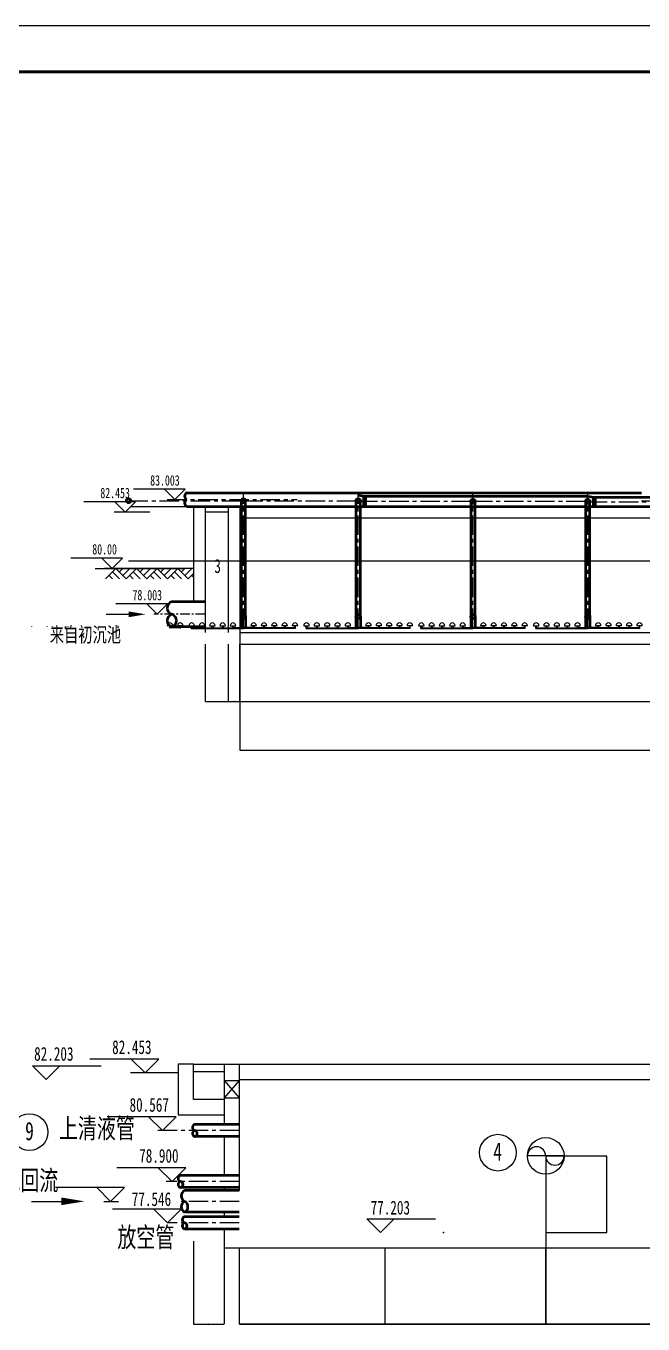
# Model space of a CAD drawing. Header units: millimetres. Extents: x -299291 to 688124, y -407813 to 623474.
# Drawn here: x 269949 to 290102, y -96664 to -54225 of the extents above; entities that cross this region are included whole.
import ezdxf

# ---------------------------------------------------------------- set-up
doc = ezdxf.new("R2010")
doc.units = ezdxf.units.MM
doc.linetypes.add('CENTER', pattern=[50.8, 31.75, -6.35, 6.35, -6.35])
doc.layers.add('空气管', color=2, linetype='Continuous', lineweight=53)
doc.layers.add('边框粗', color=7, linetype='Continuous', lineweight=100)
doc.layers.add('轴线', color=6, linetype='CENTER')
doc.styles.get("Standard").update_dxf_attribs({"font": 'txt', "bigfont": 'gbcbig.shx'})
doc.styles.add('样式 3', font='', dxfattribs={"width": 0.7, "height": 1000})
doc.styles.add('长仿宋体', font='simfang.ttf', dxfattribs={"width": 0.7})
doc.styles.get('样式 3').set_extended_font_data('FangSong_GB2312')
doc.dimstyles.new('ISO-25', dxfattribs={"dimtxt": 2.5, "dimasz": 2.5, "dimexe": 1.25, "dimexo": 0.625, "dimtad": 1, "dimtxsty": 'Standard', "dimcen": 2.5, "dimadec": 0, "dimazin": 0, "dimtfac": 1, "dimtmove": 0, "dimatfit": 3, "dimfxl": 1, "dimarcsym": 0})

# ---------------------------------------------------------------- blocks, each defined once
blk = doc.blocks.new('biao')
for p, q in [((39035, 59304), (42035, 59304)), ((39035, 59304), (39635, 59304)), ((39635, 58704), (39035, 59304)), ((39635, 58704), (40235, 59304))]:
    blk.add_line(p, q)
blk = doc.blocks.new('*D135')
at = {"color": 0, "lineweight": -2, "ltscale": 20, "transparency": 16777216}
for p, q in [((277049, -71711), (277049, -71711)), ((277051, -71712), (280796, -71712)), ((280799, -71711), (280799, -71711))]:
    blk.add_line(p, q, dxfattribs=at)
at = {"color": 0, "ltscale": 20, "transparency": 16777216}
for points in [[(277051, -71712), (277051, -71712), (277049, -71712)], [(280796, -71712), (280796, -71712), (280799, -71712)]]:
    blk.add_solid(points, dxfattribs=at)
at = {"layer": 'Defpoints', "color": 0, "ltscale": 20, "transparency": 16777216}
for p in [(277049, -71712), (280799, -71712), (280799, -71712)]:
    blk.add_point(p, dxfattribs=at)
at = {"color": 0, "ltscale": 20, "transparency": 16777216, "insert": (278924, -71710), "char_height": 2.5, "attachment_point": 5}
blk.add_mtext('3750', dxfattribs=at)
blk = doc.blocks.new('*D136')
at = {"color": 0, "lineweight": -2, "ltscale": 20, "transparency": 16777216}
for p, q in [((280799, -71711), (280799, -71711)), ((280801, -71712), (284546, -71712)), ((284549, -71711), (284549, -71711))]:
    blk.add_line(p, q, dxfattribs=at)
at = {"color": 0, "ltscale": 20, "transparency": 16777216}
for points in [[(280801, -71712), (280801, -71712), (280799, -71712)], [(284546, -71712), (284546, -71712), (284549, -71712)]]:
    blk.add_solid(points, dxfattribs=at)
at = {"layer": 'Defpoints', "color": 0, "ltscale": 20, "transparency": 16777216}
for p in [(280799, -71712), (284549, -71712), (284549, -71712)]:
    blk.add_point(p, dxfattribs=at)
at = {"color": 0, "ltscale": 20, "transparency": 16777216, "insert": (282674, -71710), "char_height": 2.5, "attachment_point": 5}
blk.add_mtext('3750', dxfattribs=at)
blk = doc.blocks.new('*D137')
at = {"color": 0, "lineweight": -2, "ltscale": 20, "transparency": 16777216}
for p, q in [((284549, -71711), (284549, -71711)), ((284551, -71712), (288296, -71712)), ((288299, -71711), (288299, -71711))]:
    blk.add_line(p, q, dxfattribs=at)
at = {"color": 0, "ltscale": 20, "transparency": 16777216}
for points in [[(284551, -71712), (284551, -71712), (284549, -71712)], [(288296, -71712), (288296, -71712), (288299, -71712)]]:
    blk.add_solid(points, dxfattribs=at)
at = {"layer": 'Defpoints', "color": 0, "ltscale": 20, "transparency": 16777216}
for p in [(284549, -71712), (288299, -71712), (288299, -71712)]:
    blk.add_point(p, dxfattribs=at)
at = {"color": 0, "ltscale": 20, "transparency": 16777216, "insert": (286424, -71710), "char_height": 2.5, "attachment_point": 5}
blk.add_mtext('3750', dxfattribs=at)
blk = doc.blocks.new('*D138')
at = {"color": 0, "lineweight": -2, "ltscale": 20, "transparency": 16777216}
for p, q in [((288299, -71711), (288299, -71711)), ((288301, -71712), (292046, -71712)), ((292049, -71713), (292049, -71713))]:
    blk.add_line(p, q, dxfattribs=at)
at = {"color": 0, "ltscale": 20, "transparency": 16777216}
for points in [[(288301, -71712), (288301, -71712), (288299, -71712)], [(292046, -71712), (292046, -71712), (292049, -71712)]]:
    blk.add_solid(points, dxfattribs=at)
at = {"layer": 'Defpoints', "color": 0, "ltscale": 20, "transparency": 16777216}
for p in [(288299, -71712), (292049, -71712), (292049, -71712)]:
    blk.add_point(p, dxfattribs=at)
at = {"color": 0, "ltscale": 20, "transparency": 16777216, "insert": (290174, -71710), "char_height": 2.5, "attachment_point": 5}
blk.add_mtext('3750', dxfattribs=at)
blk = doc.blocks.new('*D124')
at = {"color": 0, "lineweight": -2, "ltscale": 20, "transparency": 16777216}
for p, q in [((275806, -74436), (275806, -76309)), ((276556, -74436), (276556, -76309)), ((275808, -76308), (276553, -76308))]:
    blk.add_line(p, q, dxfattribs=at)
at = {"color": 0, "ltscale": 20, "transparency": 16777216}
for points in [[(275808, -76307), (275808, -76308), (275806, -76308)], [(276553, -76307), (276553, -76308), (276556, -76308)]]:
    blk.add_solid(points, dxfattribs=at)
at = {"layer": 'Defpoints', "color": 0, "ltscale": 20, "transparency": 16777216}
for p in [(275806, -74435), (276556, -74435), (276556, -76308)]:
    blk.add_point(p, dxfattribs=at)
at = {"color": 0, "ltscale": 20, "transparency": 16777216, "insert": (276181, -76306), "char_height": 2.5, "attachment_point": 5}
blk.add_mtext('750', dxfattribs=at)
blk = doc.blocks.new('*D146')
at = {"color": 0, "lineweight": -2, "ltscale": 20, "transparency": 16777216}
for p, q in [((276556, -74436), (276556, -76309)), ((276931, -74436), (276931, -76309)), ((276558, -76308), (276928, -76308))]:
    blk.add_line(p, q, dxfattribs=at)
at = {"color": 0, "ltscale": 20, "transparency": 16777216}
for points in [[(276558, -76307), (276558, -76308), (276556, -76308)], [(276928, -76307), (276928, -76308), (276931, -76308)]]:
    blk.add_solid(points, dxfattribs=at)
at = {"layer": 'Defpoints', "color": 0, "ltscale": 20, "transparency": 16777216}
for p in [(276556, -74435), (276931, -74435), (276931, -76308)]:
    blk.add_point(p, dxfattribs=at)
at = {"color": 0, "ltscale": 20, "transparency": 16777216, "insert": (276743, -76306), "char_height": 2.5, "attachment_point": 5}
blk.add_mtext('375', dxfattribs=at)
blk = doc.blocks.new('*D148')
at = {"color": 0, "lineweight": -2, "ltscale": 20, "transparency": 16777216}
for p, q in [((276417, -94170), (276417, -96664)), ((276417, -94170), (276417, -96664)), ((276414, -96663), (276412, -96663)), ((276419, -96663), (276424, -96663))]:
    blk.add_line(p, q, dxfattribs=at)
at = {"color": 0, "ltscale": 20, "transparency": 16777216}
for points in [[(276414, -96662), (276414, -96663), (276417, -96663)], [(276419, -96662), (276419, -96663), (276417, -96663)]]:
    blk.add_solid(points, dxfattribs=at)
at = {"layer": 'Defpoints', "color": 0, "ltscale": 20, "transparency": 16777216}
for p in [(276417, -94169), (276417, -94169), (276417, -96663)]:
    blk.add_point(p, dxfattribs=at)
at = {"color": 0, "ltscale": 20, "transparency": 16777216, "insert": (276423, -96661), "char_height": 2.5, "attachment_point": 5}
blk.add_mtext('0', dxfattribs=at)
blk = doc.blocks.new('*D126')
at = {"color": 0, "lineweight": -2, "ltscale": 20, "transparency": 16777216}
for p, q in [((276917, -94170), (276917, -96664)), ((286917, -94170), (286917, -96664)), ((276919, -96663), (286914, -96663))]:
    blk.add_line(p, q, dxfattribs=at)
at = {"color": 0, "ltscale": 20, "transparency": 16777216}
for points in [[(276919, -96662), (276919, -96663), (276917, -96663)], [(286914, -96662), (286914, -96663), (286917, -96663)]]:
    blk.add_solid(points, dxfattribs=at)
at = {"layer": 'Defpoints', "color": 0, "ltscale": 20, "transparency": 16777216}
for p in [(276917, -94169), (286917, -94169), (286917, -96663)]:
    blk.add_point(p, dxfattribs=at)
at = {"color": 0, "ltscale": 20, "transparency": 16777216, "insert": (281917, -96661), "char_height": 2.5, "attachment_point": 5}
blk.add_mtext('10000', dxfattribs=at)
blk = doc.blocks.new('*D150')
at = {"color": 0, "lineweight": -2, "ltscale": 20, "transparency": 16777216}
for p, q in [((275417, -93950), (275417, -96664)), ((276417, -94170), (276417, -96664)), ((275419, -96663), (276414, -96663))]:
    blk.add_line(p, q, dxfattribs=at)
at = {"color": 0, "ltscale": 20, "transparency": 16777216}
for points in [[(275419, -96662), (275419, -96663), (275417, -96663)], [(276414, -96662), (276414, -96663), (276417, -96663)]]:
    blk.add_solid(points, dxfattribs=at)
at = {"layer": 'Defpoints', "color": 0, "ltscale": 20, "transparency": 16777216}
for p in [(275417, -93950), (276417, -94169), (276417, -96663)]:
    blk.add_point(p, dxfattribs=at)
at = {"color": 0, "ltscale": 20, "transparency": 16777216, "insert": (275917, -96661), "char_height": 2.5, "attachment_point": 5}
blk.add_mtext('1000', dxfattribs=at)
blk = doc.blocks.new('*D133')
at = {"color": 0, "lineweight": -2, "ltscale": 20, "transparency": 16777216}
for p, q in [((276924, -74436), (276924, -76309)), ((308306, -74436), (308306, -76309)), ((276926, -76308), (308304, -76308))]:
    blk.add_line(p, q, dxfattribs=at)
at = {"color": 0, "ltscale": 20, "transparency": 16777216}
for points in [[(276926, -76307), (276926, -76308), (276924, -76308)], [(308304, -76307), (308304, -76308), (308306, -76308)]]:
    blk.add_solid(points, dxfattribs=at)
at = {"layer": 'Defpoints', "color": 0, "ltscale": 20, "transparency": 16777216}
for p in [(276924, -74435), (308306, -74435), (308306, -76308)]:
    blk.add_point(p, dxfattribs=at)
at = {"color": 0, "ltscale": 20, "transparency": 16777216, "insert": (292615, -76306), "char_height": 2.5, "attachment_point": 5}
blk.add_mtext('31382,46', dxfattribs=at)
blk = doc.blocks.new('*D163')
at = {"color": 0, "lineweight": -2, "ltscale": 20, "transparency": 16777216}
for p, q in [((273299, -71711), (273299, -71711)), ((273301, -71712), (277046, -71712)), ((277049, -71711), (277049, -71711))]:
    blk.add_line(p, q, dxfattribs=at)
at = {"color": 0, "ltscale": 20, "transparency": 16777216}
for points in [[(273301, -71712), (273301, -71712), (273299, -71712)], [(277046, -71712), (277046, -71712), (277049, -71712)]]:
    blk.add_solid(points, dxfattribs=at)
at = {"layer": 'Defpoints', "color": 0, "ltscale": 20, "transparency": 16777216}
for p in [(273299, -71712), (277049, -71712), (277049, -71712)]:
    blk.add_point(p, dxfattribs=at)
at = {"color": 0, "ltscale": 20, "transparency": 16777216, "insert": (275174, -71710), "char_height": 2.5, "attachment_point": 5}
blk.add_mtext('3750', dxfattribs=at)
blk = doc.blocks.new('*D167')
at = {"color": 0, "lineweight": -2, "ltscale": 20, "transparency": 16777216}
for p, q in [((286914, -91169), (288925, -91169)), ((288924, -93667), (288924, -91172)), ((286924, -93669), (288925, -93669))]:
    blk.add_line(p, q, dxfattribs=at)
at = {"color": 0, "ltscale": 20, "transparency": 16777216}
for points in [[(288923, -91172), (288924, -91172), (288924, -91169)], [(288923, -93667), (288924, -93667), (288924, -93669)]]:
    blk.add_solid(points, dxfattribs=at)
at = {"layer": 'Defpoints', "color": 0, "ltscale": 20, "transparency": 16777216}
for p in [(286914, -91169), (288924, -91169), (286924, -93669)]:
    blk.add_point(p, dxfattribs=at)
at = {"color": 0, "ltscale": 20, "transparency": 16777216, "insert": (288922, -92419), "char_height": 2.5, "attachment_point": 5, "rotation": 90}
blk.add_mtext('2500', dxfattribs=at)
blk = doc.blocks.new('*D169')
at = {"color": 0, "lineweight": -2, "ltscale": 20, "transparency": 16777216}
for p, q in [((281668, -94170), (281668, -96664)), ((286924, -94170), (286924, -96664)), ((281670, -96663), (286921, -96663))]:
    blk.add_line(p, q, dxfattribs=at)
at = {"color": 0, "ltscale": 20, "transparency": 16777216}
for points in [[(281670, -96662), (281670, -96663), (281668, -96663)], [(286921, -96662), (286921, -96663), (286924, -96663)]]:
    blk.add_solid(points, dxfattribs=at)
at = {"layer": 'Defpoints', "color": 0, "ltscale": 20, "transparency": 16777216}
for p in [(281668, -94169), (286924, -94169), (286924, -96663)]:
    blk.add_point(p, dxfattribs=at)
at = {"color": 0, "ltscale": 20, "transparency": 16777216, "insert": (284296, -96661), "char_height": 2.5, "attachment_point": 5}
blk.add_mtext('5255,83', dxfattribs=at)
blk = doc.blocks.new('*D170')
at = {"color": 0, "lineweight": -2, "ltscale": 20, "transparency": 16777216}
for p, q in [((286924, -94170), (286924, -96664)), ((306924, -94170), (306924, -96664)), ((286926, -96663), (306921, -96663))]:
    blk.add_line(p, q, dxfattribs=at)
at = {"color": 0, "ltscale": 20, "transparency": 16777216}
for points in [[(286926, -96662), (286926, -96663), (286924, -96663)], [(306921, -96662), (306921, -96663), (306924, -96663)]]:
    blk.add_solid(points, dxfattribs=at)
at = {"layer": 'Defpoints', "color": 0, "ltscale": 20, "transparency": 16777216}
for p in [(286924, -94169), (306924, -94169), (306924, -96663)]:
    blk.add_point(p, dxfattribs=at)
at = {"color": 0, "ltscale": 20, "transparency": 16777216, "insert": (296924, -96661), "char_height": 2.5, "attachment_point": 5}
blk.add_mtext('20000', dxfattribs=at)
blk = doc.blocks.new('*D173')
at = {"color": 0, "lineweight": -2, "ltscale": 20, "transparency": 16777216}
for p, q in [((276931, -74061), (276931, -77902)), ((316950, -74061), (316950, -77902)), ((276933, -77901), (316947, -77901))]:
    blk.add_line(p, q, dxfattribs=at)
at = {"color": 0, "ltscale": 20, "transparency": 16777216}
for points in [[(276933, -77901), (276933, -77901), (276931, -77901)], [(316947, -77901), (316947, -77901), (316950, -77901)]]:
    blk.add_solid(points, dxfattribs=at)
at = {"layer": 'Defpoints', "color": 0, "ltscale": 20, "transparency": 16777216}
for p in [(276931, -74060), (316950, -74060), (316950, -77901)]:
    blk.add_point(p, dxfattribs=at)
at = {"color": 0, "ltscale": 20, "transparency": 16777216, "insert": (296940, -77899), "char_height": 2.5, "attachment_point": 5}
blk.add_mtext('40019,16', dxfattribs=at)

msp = doc.modelspace()

# ---------------------------------------------------------------- linework, layer by layer
for p, q in [((367847.577, -54224.819), (241697.577, -54224.819)), ((272211.279, -71962.57), (275128.733, -71962.57)), ((275430.698, -71962.57), (272513.243, -71962.57)), ((272886.279, -71962.57), (272548.779, -72300.07)), ((272773.537, -72075.312), (272998.295, -72300.07)), ((272886.279, -71962.57), (273223.779, -72300.07)), ((273111.279, -71962.57), (272998.431, -72075.418)), ((273336.279, -71962.57), (273110.931, -72187.918)), ((273561.279, -71962.57), (273223.779, -72300.07)), ((273448.537, -72075.312), (273673.295, -72300.07)), ((273561.279, -71962.57), (273898.779, -72300.07)), ((273786.279, -71962.57), (273673.431, -72075.418)), ((274011.279, -71962.57), (273785.931, -72187.918)), ((274236.279, -71962.57), (273898.779, -72300.07)), ((274123.537, -72075.312), (274348.295, -72300.07)), ((274236.279, -71962.57), (274573.779, -72300.07)), ((274461.279, -71962.57), (274348.431, -72075.418)), ((274686.279, -71962.57), (274460.931, -72187.918)), ((274911.279, -71962.57), (274573.779, -72300.07)), ((274798.537, -72075.312), (275023.295, -72300.07)), ((274911.279, -71962.57), (275248.779, -72300.07)), ((275136.279, -71962.57), (275023.431, -72075.418)), ((275361.279, -71962.57), (275135.931, -72187.918)), ((275430.698, -72118.151), (275248.779, -72300.07)), ((272661.037, -72187.812), (272773.295, -72300.07)), ((273336.037, -72187.812), (273448.295, -72300.07)), ((274011.037, -72187.812), (274123.295, -72300.07)), ((274686.037, -72187.812), (274798.295, -72300.07)), ((275361.037, -72187.812), (275430.698, -72257.473)), ((287523.648, -91169.393), (286323.648, -91169.393))]:
    msp.add_line(p, q)
at = {"color": 0, "ltscale": 20}
for p, q in [((273369.898, -69935.32), (276977.398, -69935.32)), ((275805.698, -69935.32), (278734.448, -69935.32)), ((277119.898, -69935.32), (280727.398, -69935.32)), ((280869.898, -69935.32), (284477.398, -69935.32)), ((284619.898, -69935.32), (288227.398, -69935.32)), ((288369.898, -69935.32), (295727.398, -69935.32)), ((275416.954, -88169.393), (316923.648, -88169.393))]:
    msp.add_line(p, q, dxfattribs=at)
at = {"ltscale": 10}
for p, q in [((275430.698, -73047.82), (275430.698, -69935.32)), ((275805.698, -69935.32), (275805.698, -74060.32)), ((276555.698, -69935.32), (276555.698, -74060.32)), ((276930.698, -69935.32), (276930.698, -74060.32)), ((276923.648, -74060.32), (316423.648, -74060.32)), ((276923.648, -74435.32), (297037.358, -74435.32))]:
    msp.add_line(p, q, dxfattribs=at)
at = {"ltscale": 20}
for p, q in [((273992.597, -70122.82), (272825.176, -70122.82)), ((275416.954, -88169.393), (274916.954, -88169.393)), ((274916.954, -88169.393), (274916.954, -89819.393)), ((275416.954, -89319.393), (275416.954, -88169.393)), ((276416.954, -88169.393), (276916.954, -88169.393)), ((276416.954, -88169.393), (276416.954, -90136.06)), ((276916.954, -88169.393), (276916.954, -92302.631)), ((274916.954, -88450.042), (273360.393, -88450.042)), ((276416.954, -88705.497), (276916.954, -88705.497)), ((276416.954, -88705.497), (276916.954, -89265.497)), ((276916.954, -88705.497), (276416.954, -89265.497)), ((276416.954, -89319.393), (275416.954, -89319.393)), ((276416.954, -89265.497), (276916.954, -89265.497)), ((274916.954, -89819.393), (276416.954, -89819.393)), ((276416.954, -90536.06), (276416.954, -91802.727)), ((286923.648, -91169.393), (286923.648, -94287.209)), ((276416.954, -92202.727), (276416.954, -92302.631)), ((272496.691, -92652.631), (272975.993, -92652.631)), ((276416.954, -93002.631), (276416.954, -93157.062)), ((276416.954, -93557.062), (276416.954, -94169.393)), ((276416.954, -94169.393), (316923.648, -94169.393))]:
    msp.add_line(p, q, dxfattribs=at)
at = {"color": 4, "ltscale": 20}
for p, q in [((276555.698, -70122.82), (275805.698, -70122.82)), ((276416.954, -88419.393), (275416.954, -88419.393)), ((276923.648, -88669.393), (316923.648, -88669.393))]:
    msp.add_line(p, q, dxfattribs=at)
at = {"color": 4, "ltscale": 10}
msp.add_line((276923.648, -70310.32), (316423.648, -70310.32), dxfattribs=at)
at = {"lineweight": 25, "ltscale": 100}
for p, q in [((272565.043, -73460.32), (273300.043, -73460.32)), ((270128.618, -92652.631), (271108.618, -92652.631))]:
    msp.add_line(p, q, dxfattribs=at)
at = {"color": 2, "ltscale": 10}
for q in [(276923.648, -96662.789), (280123.648, -96662.789)]:
    msp.add_line((296923.648, -96662.789), q, dxfattribs=at)
at = {"lineweight": 25, "ltscale": 100}
for points in [[(273300.043, -73460.32, 187.5, 0, 0), (273862.543, -73460.32, 0, 0, 0)], [(271108.618, -92652.631, 250, 0, 0), (271858.618, -92652.631, 0, 0, 0)]]:
    msp.add_lwpolyline(points, format="xyseb", dxfattribs=at)
at = {"ltscale": 20}
for centre in [(270063.008, -90388.692), (285362.305, -91060.792)]:
    msp.add_circle(centre, 600, dxfattribs=at)
for radius in [600, 10]:
    msp.add_circle((286923.648, -91169.393), radius)
for centre, start, end in [((286623.648, -91169.393), 0, 180), ((287223.648, -91169.393), 180, 0)]:
    msp.add_arc(centre, 300, start, end)
msp.add_point((283590.315, -93669.393))
at = {"layer": '空气管', "ltscale": 20}
for p, q in [((275203.674, -69485.32), (290055.698, -69485.32)), ((280798.648, -69560.32), (280986.148, -69597.82)), ((280986.148, -69597.82), (288298.648, -69597.82)), ((280986.148, -69933.24), (280986.148, -69597.82)), ((281053.648, -69933.24), (281053.648, -69597.82)), ((288298.648, -69597.82), (288486.148, -69635.32)), ((275203.674, -69933.24), (290055.698, -69933.24)), ((276977.398, -69747.82), (276977.398, -73535.32)), ((277119.898, -73535.32), (277119.898, -69747.82)), ((280727.398, -69747.82), (280727.398, -73535.32)), ((280798.648, -69933.24), (288298.648, -69933.24)), ((280869.898, -73535.32), (280869.898, -69747.82)), ((284477.398, -69766.57), (284477.398, -73535.32)), ((284619.898, -73535.32), (284619.898, -69766.57)), ((288227.398, -69766.57), (288227.398, -73535.32)), ((288298.648, -69933.24), (295798.648, -69933.24)), ((288369.898, -73535.32), (288369.898, -69766.57)), ((288486.148, -69635.32), (295798.648, -69635.32)), ((288486.148, -69933.24), (288486.148, -69635.32)), ((288553.648, -69933.24), (288553.648, -69635.32)), ((276977.398, -73535.32), (276977.398, -73891.57)), ((277119.898, -73535.32), (277119.898, -73891.57)), ((280727.398, -73535.32), (280727.398, -73891.57)), ((280869.898, -73535.32), (280869.898, -73891.57)), ((284477.398, -73535.32), (284477.398, -73891.57)), ((284619.898, -73535.32), (284619.898, -73891.57)), ((288227.398, -73535.32), (288227.398, -73891.57)), ((288369.898, -73535.32), (288369.898, -73891.57))]:
    msp.add_line(p, q, dxfattribs=at)
at = {"layer": '空气管', "color": 1, "ltscale": 10}
for p, q in [((275805.698, -73047.82), (274711.927, -73047.82)), ((275805.698, -73872.82), (274711.927, -73872.82))]:
    msp.add_line(p, q, dxfattribs=at)
at = {"layer": '空气管', "lineweight": -2, "ltscale": 20}
for p, q in [((271521.148, -73835.32), (271521.148, -73831.57)), ((271701.148, -73831.57), (271701.148, -73835.32)), ((272713.648, -73831.57), (272713.648, -73835.32)), ((272871.148, -73835.32), (272871.148, -73831.57)), ((274738.648, -73831.57), (274558.648, -73831.57)), ((274558.648, -73831.57), (274558.648, -73835.32)), ((274738.648, -73835.32), (274558.648, -73835.32)), ((274636.648, -73835.32), (274636.648, -73898.32)), ((274660.648, -73835.32), (274660.648, -73898.32)), ((274738.648, -73835.32), (274738.648, -73831.57)), ((275076.148, -73831.57), (274896.148, -73831.57)), ((274896.148, -73831.57), (274896.148, -73835.32)), ((275076.148, -73835.32), (274896.148, -73835.32)), ((274974.148, -73835.32), (274974.148, -73898.32)), ((274998.148, -73922.32), (274998.148, -73835.32)), ((275076.148, -73835.32), (275076.148, -73831.57)), ((275271.148, -73835.32), (275271.148, -73831.57)), ((275271.148, -73831.57), (275451.148, -73831.57)), ((275271.148, -73835.32), (275451.148, -73835.32)), ((275349.148, -73922.32), (275349.148, -73835.32)), ((275373.148, -73835.32), (275373.148, -73898.32)), ((275451.148, -73831.57), (275451.148, -73835.32)), ((275608.648, -73835.32), (275608.648, -73831.57)), ((275608.648, -73831.57), (275788.648, -73831.57)), ((275608.648, -73835.32), (275788.648, -73835.32)), ((275686.648, -73835.32), (275686.648, -73898.32)), ((275710.648, -73835.32), (275710.648, -73898.32)), ((275788.648, -73831.57), (275788.648, -73835.32)), ((275946.148, -73835.32), (275946.148, -73831.57)), ((275946.148, -73831.57), (276126.148, -73831.57)), ((275946.148, -73835.32), (276126.148, -73835.32)), ((276024.148, -73835.32), (276024.148, -73898.32)), ((276048.148, -73835.32), (276048.148, -73898.32)), ((276126.148, -73831.57), (276126.148, -73835.32)), ((276283.648, -73835.32), (276283.648, -73831.57)), ((276283.648, -73831.57), (276463.648, -73831.57)), ((276283.648, -73835.32), (276463.648, -73835.32)), ((276361.648, -73835.32), (276361.648, -73898.32)), ((276385.648, -73835.32), (276385.648, -73898.32)), ((276463.648, -73831.57), (276463.648, -73835.32)), ((276621.148, -73835.32), (276621.148, -73831.57)), ((276621.148, -73831.57), (276801.148, -73831.57)), ((276621.148, -73835.32), (276801.148, -73835.32)), ((276699.148, -73835.32), (276699.148, -73891.57)), ((276723.148, -73835.32), (276723.148, -73891.57)), ((276801.148, -73831.57), (276801.148, -73835.32)), ((277476.148, -73831.57), (277296.148, -73831.57)), ((277296.148, -73831.57), (277296.148, -73835.32)), ((277476.148, -73835.32), (277296.148, -73835.32)), ((277374.148, -73835.32), (277374.148, -73891.57)), ((277398.148, -73835.32), (277398.148, -73891.57)), ((277476.148, -73835.32), (277476.148, -73831.57)), ((277813.648, -73831.57), (277633.648, -73831.57)), ((277633.648, -73831.57), (277633.648, -73835.32)), ((277813.648, -73835.32), (277633.648, -73835.32)), ((277711.648, -73835.32), (277711.648, -73898.32)), ((277735.648, -73835.32), (277735.648, -73898.32)), ((277813.648, -73835.32), (277813.648, -73831.57)), ((278151.148, -73831.57), (277971.148, -73831.57)), ((277971.148, -73831.57), (277971.148, -73835.32)), ((278151.148, -73835.32), (277971.148, -73835.32)), ((278049.148, -73835.32), (278049.148, -73898.32)), ((278073.148, -73835.32), (278073.148, -73898.32)), ((278151.148, -73835.32), (278151.148, -73831.57)), ((278488.648, -73831.57), (278308.648, -73831.57)), ((278308.648, -73831.57), (278308.648, -73835.32)), ((278488.648, -73835.32), (278308.648, -73835.32)), ((278386.648, -73835.32), (278386.648, -73898.32)), ((278410.648, -73835.32), (278410.648, -73898.32)), ((278488.648, -73835.32), (278488.648, -73831.57)), ((278826.148, -73831.57), (278646.148, -73831.57)), ((278646.148, -73831.57), (278646.148, -73835.32)), ((278826.148, -73835.32), (278646.148, -73835.32)), ((278724.148, -73835.32), (278724.148, -73898.32)), ((278748.148, -73922.32), (278748.148, -73835.32)), ((278826.148, -73835.32), (278826.148, -73831.57)), ((279021.148, -73835.32), (279021.148, -73831.57)), ((279021.148, -73831.57), (279201.148, -73831.57)), ((279021.148, -73835.32), (279201.148, -73835.32)), ((279099.148, -73922.32), (279099.148, -73835.32)), ((279123.148, -73835.32), (279123.148, -73898.32)), ((279201.148, -73831.57), (279201.148, -73835.32)), ((279358.648, -73835.32), (279358.648, -73831.57)), ((279358.648, -73831.57), (279538.648, -73831.57)), ((279358.648, -73835.32), (279538.648, -73835.32)), ((279436.648, -73835.32), (279436.648, -73898.32)), ((279460.648, -73835.32), (279460.648, -73898.32)), ((279538.648, -73831.57), (279538.648, -73835.32)), ((279696.148, -73835.32), (279696.148, -73831.57)), ((279696.148, -73831.57), (279876.148, -73831.57)), ((279696.148, -73835.32), (279876.148, -73835.32)), ((279774.148, -73835.32), (279774.148, -73898.32)), ((279798.148, -73835.32), (279798.148, -73898.32)), ((279876.148, -73831.57), (279876.148, -73835.32)), ((280033.648, -73835.32), (280033.648, -73831.57)), ((280033.648, -73831.57), (280213.648, -73831.57)), ((280033.648, -73835.32), (280213.648, -73835.32)), ((280111.648, -73835.32), (280111.648, -73898.32)), ((280135.648, -73835.32), (280135.648, -73898.32)), ((280213.648, -73831.57), (280213.648, -73835.32)), ((280371.148, -73835.32), (280371.148, -73831.57)), ((280371.148, -73831.57), (280551.148, -73831.57)), ((280371.148, -73835.32), (280551.148, -73835.32)), ((280449.148, -73835.32), (280449.148, -73891.57)), ((280473.148, -73835.32), (280473.148, -73891.57)), ((280551.148, -73831.57), (280551.148, -73835.32)), ((281226.148, -73831.57), (281046.148, -73831.57)), ((281046.148, -73831.57), (281046.148, -73835.32)), ((281226.148, -73835.32), (281046.148, -73835.32)), ((281124.148, -73835.32), (281124.148, -73891.57)), ((281148.148, -73835.32), (281148.148, -73891.57)), ((281226.148, -73835.32), (281226.148, -73831.57)), ((281563.648, -73831.57), (281383.648, -73831.57)), ((281383.648, -73831.57), (281383.648, -73835.32)), ((281563.648, -73835.32), (281383.648, -73835.32)), ((281461.648, -73835.32), (281461.648, -73898.32)), ((281485.648, -73835.32), (281485.648, -73898.32)), ((281563.648, -73835.32), (281563.648, -73831.57)), ((281901.148, -73831.57), (281721.148, -73831.57)), ((281721.148, -73831.57), (281721.148, -73835.32)), ((281901.148, -73835.32), (281721.148, -73835.32)), ((281799.148, -73835.32), (281799.148, -73898.32)), ((281823.148, -73835.32), (281823.148, -73898.32)), ((281901.148, -73835.32), (281901.148, -73831.57)), ((282238.648, -73831.57), (282058.648, -73831.57)), ((282058.648, -73831.57), (282058.648, -73835.32)), ((282238.648, -73835.32), (282058.648, -73835.32)), ((282136.648, -73835.32), (282136.648, -73898.32)), ((282160.648, -73835.32), (282160.648, -73898.32)), ((282238.648, -73835.32), (282238.648, -73831.57)), ((282576.148, -73831.57), (282396.148, -73831.57)), ((282396.148, -73831.57), (282396.148, -73835.32)), ((282576.148, -73835.32), (282396.148, -73835.32)), ((282474.148, -73835.32), (282474.148, -73898.32)), ((282498.148, -73922.32), (282498.148, -73835.32)), ((282576.148, -73835.32), (282576.148, -73831.57)), ((282771.148, -73835.32), (282771.148, -73831.57)), ((282771.148, -73831.57), (282951.148, -73831.57)), ((282771.148, -73835.32), (282951.148, -73835.32)), ((282849.148, -73922.32), (282849.148, -73835.32)), ((282873.148, -73835.32), (282873.148, -73898.32)), ((282951.148, -73831.57), (282951.148, -73835.32)), ((283108.648, -73835.32), (283108.648, -73831.57)), ((283108.648, -73831.57), (283288.648, -73831.57)), ((283108.648, -73835.32), (283288.648, -73835.32)), ((283186.648, -73835.32), (283186.648, -73898.32)), ((283210.648, -73835.32), (283210.648, -73898.32)), ((283288.648, -73831.57), (283288.648, -73835.32)), ((283446.148, -73835.32), (283446.148, -73831.57)), ((283446.148, -73831.57), (283626.148, -73831.57)), ((283446.148, -73835.32), (283626.148, -73835.32)), ((283524.148, -73835.32), (283524.148, -73898.32)), ((283548.148, -73835.32), (283548.148, -73898.32)), ((283626.148, -73831.57), (283626.148, -73835.32)), ((283783.648, -73835.32), (283783.648, -73831.57)), ((283783.648, -73831.57), (283963.648, -73831.57)), ((283783.648, -73835.32), (283963.648, -73835.32)), ((283861.648, -73835.32), (283861.648, -73898.32)), ((283885.648, -73835.32), (283885.648, -73898.32)), ((283963.648, -73831.57), (283963.648, -73835.32)), ((284121.148, -73835.32), (284121.148, -73831.57)), ((284121.148, -73831.57), (284301.148, -73831.57)), ((284121.148, -73835.32), (284301.148, -73835.32)), ((284199.148, -73835.32), (284199.148, -73891.57)), ((284223.148, -73835.32), (284223.148, -73891.57)), ((284301.148, -73831.57), (284301.148, -73835.32)), ((284976.148, -73831.57), (284796.148, -73831.57)), ((284796.148, -73831.57), (284796.148, -73835.32)), ((284976.148, -73835.32), (284796.148, -73835.32)), ((284874.148, -73835.32), (284874.148, -73891.57)), ((284898.148, -73835.32), (284898.148, -73891.57)), ((284976.148, -73835.32), (284976.148, -73831.57)), ((285313.648, -73831.57), (285133.648, -73831.57)), ((285133.648, -73831.57), (285133.648, -73835.32)), ((285313.648, -73835.32), (285133.648, -73835.32)), ((285211.648, -73835.32), (285211.648, -73898.32)), ((285235.648, -73835.32), (285235.648, -73898.32)), ((285313.648, -73835.32), (285313.648, -73831.57)), ((285651.148, -73831.57), (285471.148, -73831.57)), ((285471.148, -73831.57), (285471.148, -73835.32)), ((285651.148, -73835.32), (285471.148, -73835.32)), ((285549.148, -73835.32), (285549.148, -73898.32)), ((285573.148, -73835.32), (285573.148, -73898.32)), ((285651.148, -73835.32), (285651.148, -73831.57)), ((285988.648, -73831.57), (285808.648, -73831.57)), ((285808.648, -73831.57), (285808.648, -73835.32)), ((285988.648, -73835.32), (285808.648, -73835.32)), ((285886.648, -73835.32), (285886.648, -73898.32)), ((285910.648, -73835.32), (285910.648, -73898.32)), ((285988.648, -73835.32), (285988.648, -73831.57)), ((286326.148, -73831.57), (286146.148, -73831.57)), ((286146.148, -73831.57), (286146.148, -73835.32)), ((286326.148, -73835.32), (286146.148, -73835.32)), ((286224.148, -73835.32), (286224.148, -73898.32)), ((286248.148, -73922.32), (286248.148, -73835.32)), ((286326.148, -73835.32), (286326.148, -73831.57)), ((286521.148, -73835.32), (286521.148, -73831.57)), ((286521.148, -73831.57), (286701.148, -73831.57)), ((286521.148, -73835.32), (286701.148, -73835.32)), ((286599.148, -73922.32), (286599.148, -73835.32)), ((286623.148, -73835.32), (286623.148, -73898.32)), ((286701.148, -73831.57), (286701.148, -73835.32)), ((286858.648, -73835.32), (286858.648, -73831.57)), ((286858.648, -73831.57), (287038.648, -73831.57)), ((286858.648, -73835.32), (287038.648, -73835.32)), ((286936.648, -73835.32), (286936.648, -73898.32)), ((286960.648, -73835.32), (286960.648, -73898.32)), ((287038.648, -73831.57), (287038.648, -73835.32)), ((287196.148, -73835.32), (287196.148, -73831.57)), ((287196.148, -73831.57), (287376.148, -73831.57)), ((287196.148, -73835.32), (287376.148, -73835.32)), ((287274.148, -73835.32), (287274.148, -73898.32)), ((287298.148, -73835.32), (287298.148, -73898.32)), ((287376.148, -73831.57), (287376.148, -73835.32)), ((287533.648, -73835.32), (287533.648, -73831.57)), ((287533.648, -73831.57), (287713.648, -73831.57)), ((287533.648, -73835.32), (287713.648, -73835.32)), ((287611.648, -73835.32), (287611.648, -73898.32)), ((287635.648, -73835.32), (287635.648, -73898.32)), ((287713.648, -73831.57), (287713.648, -73835.32)), ((287871.148, -73835.32), (287871.148, -73831.57)), ((287871.148, -73831.57), (288051.148, -73831.57)), ((287871.148, -73835.32), (288051.148, -73835.32)), ((287949.148, -73835.32), (287949.148, -73891.57)), ((287973.148, -73835.32), (287973.148, -73891.57)), ((288051.148, -73831.57), (288051.148, -73835.32)), ((288726.148, -73831.57), (288546.148, -73831.57)), ((288546.148, -73831.57), (288546.148, -73835.32)), ((288726.148, -73835.32), (288546.148, -73835.32)), ((288624.148, -73835.32), (288624.148, -73891.57)), ((288648.148, -73835.32), (288648.148, -73891.57)), ((288726.148, -73835.32), (288726.148, -73831.57)), ((289063.648, -73831.57), (288883.648, -73831.57)), ((288883.648, -73831.57), (288883.648, -73835.32)), ((289063.648, -73835.32), (288883.648, -73835.32)), ((288961.648, -73835.32), (288961.648, -73898.32)), ((288985.648, -73835.32), (288985.648, -73898.32)), ((289063.648, -73835.32), (289063.648, -73831.57)), ((289401.148, -73831.57), (289221.148, -73831.57)), ((289221.148, -73831.57), (289221.148, -73835.32)), ((289401.148, -73835.32), (289221.148, -73835.32)), ((289299.148, -73835.32), (289299.148, -73898.32)), ((289323.148, -73835.32), (289323.148, -73898.32)), ((289401.148, -73835.32), (289401.148, -73831.57)), ((289738.648, -73831.57), (289558.648, -73831.57)), ((289558.648, -73831.57), (289558.648, -73835.32)), ((289738.648, -73835.32), (289558.648, -73835.32)), ((289636.648, -73835.32), (289636.648, -73898.32)), ((289660.648, -73835.32), (289660.648, -73898.32)), ((289738.648, -73835.32), (289738.648, -73831.57)), ((290076.148, -73831.57), (289896.148, -73831.57)), ((289896.148, -73831.57), (289896.148, -73835.32)), ((290076.148, -73835.32), (289896.148, -73835.32)), ((289974.148, -73835.32), (289974.148, -73898.32)), ((289998.148, -73922.32), (289998.148, -73835.32)), ((290076.148, -73835.32), (290076.148, -73831.57)), ((270133.648, -73850.32), (270133.648, -73854.07)), ((270651.148, -73854.07), (270651.148, -73850.32)), ((270808.648, -73850.32), (270808.648, -73854.07)), ((271224.148, -73854.07), (271224.148, -73917.07)), ((271248.148, -73941.07), (271248.148, -73854.07)), ((271326.148, -73854.07), (271326.148, -73850.32)), ((274974.148, -73898.32), (274660.648, -73898.32)), ((275349.148, -73922.32), (276669.148, -73922.32)), ((275373.148, -73898.32), (275686.648, -73898.32)), ((275710.648, -73898.32), (276024.148, -73898.32)), ((276048.148, -73898.32), (276361.648, -73898.32)), ((276385.648, -73898.32), (276669.148, -73898.32)), ((276657.898, -73898.32), (276657.898, -73922.32)), ((276669.148, -73898.32), (276699.148, -73891.57)), ((276669.148, -73898.32), (276669.148, -73922.32)), ((276669.148, -73922.32), (276699.148, -73929.07)), ((276699.148, -73929.07), (277048.648, -73929.07)), ((276723.148, -73891.57), (277048.648, -73891.57)), ((277374.148, -73891.57), (277048.648, -73891.57)), ((277398.148, -73929.07), (277048.648, -73929.07)), ((277428.148, -73898.32), (277398.148, -73891.57)), ((277428.148, -73922.32), (277398.148, -73929.07)), ((277711.648, -73898.32), (277428.148, -73898.32)), ((277428.148, -73898.32), (277428.148, -73922.32)), ((278748.148, -73922.32), (277428.148, -73922.32)), ((277439.398, -73898.32), (277439.398, -73922.32)), ((278049.148, -73898.32), (277735.648, -73898.32)), ((278386.648, -73898.32), (278073.148, -73898.32)), ((278724.148, -73898.32), (278410.648, -73898.32)), ((279099.148, -73922.32), (280419.148, -73922.32)), ((279123.148, -73898.32), (279436.648, -73898.32)), ((279460.648, -73898.32), (279774.148, -73898.32)), ((279798.148, -73898.32), (280111.648, -73898.32)), ((280135.648, -73898.32), (280419.148, -73898.32)), ((280407.898, -73898.32), (280407.898, -73922.32)), ((280419.148, -73898.32), (280449.148, -73891.57)), ((280419.148, -73898.32), (280419.148, -73922.32)), ((280419.148, -73922.32), (280449.148, -73929.07)), ((280449.148, -73929.07), (280798.648, -73929.07)), ((280473.148, -73891.57), (280798.648, -73891.57)), ((281124.148, -73891.57), (280798.648, -73891.57)), ((281148.148, -73929.07), (280798.648, -73929.07)), ((281178.148, -73898.32), (281148.148, -73891.57)), ((281178.148, -73922.32), (281148.148, -73929.07)), ((281461.648, -73898.32), (281178.148, -73898.32)), ((281178.148, -73898.32), (281178.148, -73922.32)), ((282498.148, -73922.32), (281178.148, -73922.32)), ((281189.398, -73898.32), (281189.398, -73922.32)), ((281799.148, -73898.32), (281485.648, -73898.32)), ((282136.648, -73898.32), (281823.148, -73898.32)), ((282474.148, -73898.32), (282160.648, -73898.32)), ((282849.148, -73922.32), (284169.148, -73922.32)), ((282873.148, -73898.32), (283186.648, -73898.32)), ((283210.648, -73898.32), (283524.148, -73898.32)), ((283548.148, -73898.32), (283861.648, -73898.32)), ((283885.648, -73898.32), (284169.148, -73898.32)), ((284157.898, -73898.32), (284157.898, -73922.32)), ((284169.148, -73898.32), (284199.148, -73891.57)), ((284169.148, -73898.32), (284169.148, -73922.32)), ((284169.148, -73922.32), (284199.148, -73929.07)), ((284199.148, -73929.07), (284548.648, -73929.07)), ((284223.148, -73891.57), (284548.648, -73891.57)), ((284874.148, -73891.57), (284548.648, -73891.57)), ((284898.148, -73929.07), (284548.648, -73929.07)), ((284928.148, -73898.32), (284898.148, -73891.57)), ((284928.148, -73922.32), (284898.148, -73929.07)), ((285211.648, -73898.32), (284928.148, -73898.32)), ((284928.148, -73898.32), (284928.148, -73922.32)), ((286248.148, -73922.32), (284928.148, -73922.32)), ((284939.398, -73898.32), (284939.398, -73922.32)), ((285549.148, -73898.32), (285235.648, -73898.32)), ((285886.648, -73898.32), (285573.148, -73898.32)), ((286224.148, -73898.32), (285910.648, -73898.32)), ((286599.148, -73922.32), (287919.148, -73922.32)), ((286623.148, -73898.32), (286936.648, -73898.32)), ((286960.648, -73898.32), (287274.148, -73898.32)), ((287298.148, -73898.32), (287611.648, -73898.32)), ((287635.648, -73898.32), (287919.148, -73898.32)), ((287907.898, -73898.32), (287907.898, -73922.32)), ((287919.148, -73898.32), (287949.148, -73891.57)), ((287919.148, -73898.32), (287919.148, -73922.32)), ((287919.148, -73922.32), (287949.148, -73929.07)), ((287949.148, -73929.07), (288298.648, -73929.07)), ((287973.148, -73891.57), (288298.648, -73891.57)), ((288624.148, -73891.57), (288298.648, -73891.57)), ((288648.148, -73929.07), (288298.648, -73929.07)), ((288678.148, -73898.32), (288648.148, -73891.57)), ((288678.148, -73922.32), (288648.148, -73929.07)), ((288961.648, -73898.32), (288678.148, -73898.32)), ((288678.148, -73898.32), (288678.148, -73922.32)), ((289998.148, -73922.32), (288678.148, -73922.32)), ((288689.398, -73898.32), (288689.398, -73922.32)), ((289299.148, -73898.32), (288985.648, -73898.32)), ((289636.648, -73898.32), (289323.148, -73898.32)), ((289974.148, -73898.32), (289660.648, -73898.32))]:
    msp.add_line(p, q, dxfattribs=at)
at = {"layer": '空气管', "color": 0, "ltscale": 20}
for p, q in [((276916.954, -90136.06), (275463.781, -90136.06)), ((276916.954, -90536.06), (275463.781, -90536.06)), ((276916.954, -91802.727), (274998.42, -91802.727)), ((276916.954, -92202.727), (274998.42, -92202.727)), ((276916.954, -93157.062), (275129.875, -93157.062)), ((276916.954, -93557.062), (275129.875, -93557.062))]:
    msp.add_line(p, q, dxfattribs=at)
at = {"layer": '空气管', "color": 204, "ltscale": 20}
for p, q in [((276916.954, -92302.631), (275129.875, -92302.631)), ((276916.954, -93002.631), (275129.875, -93002.631))]:
    msp.add_line(p, q, dxfattribs=at)
at = {"layer": '空气管', "ltscale": 20}
for centre in [(273298.648, -69747.82), (277048.648, -69747.82), (280798.648, -69747.82), (284548.648, -69766.57), (288298.648, -69766.57), (277048.648, -73535.32), (280798.648, -73535.32), (284548.648, -73535.32), (288298.648, -73535.32)]:
    msp.add_circle(centre, 71.25, dxfattribs=at)
for centre in [(275250.538, -69597.82), (275250.538, -69822.82)]:
    msp.add_arc(centre, 121.871, 112.6151133, 247.3848867, dxfattribs=at)
at = {"layer": '空气管', "color": 1, "ltscale": 10}
for centre, start, end in [((274779.951, -73254.07), 108.2533579, 251.7466421), ((274779.951, -73666.57), 108.2533579, 251.7466421), ((274643.903, -73666.57), 288.2533579, 71.7466421)]:
    msp.add_arc(centre, 217.178, start, end, dxfattribs=at)
at = {"layer": '空气管', "lineweight": -2, "ltscale": 20}
for centre in [(274648.648, -73831.57), (274986.148, -73831.57), (275361.148, -73831.57), (275698.648, -73831.57), (276036.148, -73831.57), (276373.648, -73831.57), (276711.148, -73831.57), (277386.148, -73831.57), (277723.648, -73831.57), (278061.148, -73831.57), (278398.648, -73831.57), (278736.148, -73831.57), (279111.148, -73831.57), (279448.648, -73831.57), (279786.148, -73831.57), (280123.648, -73831.57), (280461.148, -73831.57), (281136.148, -73831.57), (281473.648, -73831.57), (281811.148, -73831.57), (282148.648, -73831.57), (282486.148, -73831.57), (282861.148, -73831.57), (283198.648, -73831.57), (283536.148, -73831.57), (283873.648, -73831.57), (284211.148, -73831.57), (284886.148, -73831.57), (285223.648, -73831.57), (285561.148, -73831.57), (285898.648, -73831.57), (286236.148, -73831.57), (286611.148, -73831.57), (286948.648, -73831.57), (287286.148, -73831.57), (287623.648, -73831.57), (287961.148, -73831.57), (288636.148, -73831.57), (288973.648, -73831.57), (289311.148, -73831.57), (289648.648, -73831.57), (289986.148, -73831.57)]:
    msp.add_arc(centre, 90, 0, 180, dxfattribs=at)
at = {"layer": '空气管', "color": 0, "ltscale": 20}
for centre, start, end in [((275486.281, -90236.06), 102.6803835, 257.3196165), ((275486.281, -90436.06), 102.6803835, 257.3196165), ((275441.281, -90436.06), 282.6803835, 77.3196165), ((275020.92, -91902.727), 102.6803835, 257.3196165), ((275020.92, -92102.727), 102.6803835, 257.3196165), ((274975.92, -92102.727), 282.6803835, 77.3196165), ((275152.375, -93257.062), 102.6803835, 257.3196165), ((275152.375, -93457.062), 102.6803835, 257.3196165), ((275107.375, -93457.062), 282.6803835, 77.3196165)]:
    msp.add_arc(centre, 102.5, start, end, dxfattribs=at)
at = {"layer": '空气管', "color": 204, "ltscale": 20}
for centre, start, end in [((275214.535, -92477.631), 115.8165979, 244.1834021), ((275214.535, -92827.631), 115.8165979, 244.1834021), ((275045.214, -92827.631), 295.8165979, 64.1834021)]:
    msp.add_arc(centre, 194.403, start, end, dxfattribs=at)
at = {"layer": '轴线', "ltscale": 20}
for p, q in [((277048.648, -73910.32), (277048.648, -69513.786)), ((280798.648, -73910.32), (280798.648, -69513.786)), ((284548.648, -73910.32), (284548.648, -69513.786)), ((288298.648, -73910.32), (288298.648, -69513.786)), ((273298.648, -69747.82), (277048.648, -69747.82)), ((274561.17, -69710.32), (278805.698, -69710.32)), ((277048.648, -69747.82), (280798.648, -69747.82)), ((280798.648, -69766.57), (284548.648, -69766.57)), ((284548.648, -69766.57), (288298.648, -69766.57)), ((288298.648, -69785.32), (292048.648, -69785.32)), ((290055.698, -69747.82), (293805.698, -69747.82)), ((275361.148, -73910.32), (278736.148, -73910.32)), ((279111.148, -73910.32), (282486.148, -73910.32)), ((282861.148, -73910.32), (286236.148, -73910.32)), ((286611.148, -73910.32), (289986.148, -73910.32)), ((276916.954, -90336.06), (274234.688, -90336.06)), ((276916.954, -92002.727), (274525.666, -92002.727)), ((276916.954, -92652.631), (274927.726, -92652.631)), ((276916.954, -93357.062), (274569.807, -93357.062))]:
    msp.add_line(p, q, dxfattribs=at)
at = {"layer": '轴线', "lineweight": -2, "ltscale": 20}
for p, q in [((272961.148, -73910.32), (272961.148, -73835.32)), ((274648.648, -73910.32), (274648.648, -73835.32)), ((274986.148, -73910.32), (274986.148, -73835.32)), ((275361.148, -73910.32), (275361.148, -73835.32)), ((275698.648, -73910.32), (275698.648, -73835.32)), ((276036.148, -73910.32), (276036.148, -73835.32)), ((276373.648, -73910.32), (276373.648, -73835.32)), ((276711.148, -73910.32), (276711.148, -73835.32)), ((277386.148, -73910.32), (277386.148, -73835.32)), ((277723.648, -73910.32), (277723.648, -73835.32)), ((278061.148, -73910.32), (278061.148, -73835.32)), ((278398.648, -73910.32), (278398.648, -73835.32)), ((278736.148, -73910.32), (278736.148, -73835.32)), ((279111.148, -73910.32), (279111.148, -73835.32)), ((279448.648, -73910.32), (279448.648, -73835.32)), ((279786.148, -73910.32), (279786.148, -73835.32)), ((280123.648, -73910.32), (280123.648, -73835.32)), ((280461.148, -73910.32), (280461.148, -73835.32)), ((281136.148, -73910.32), (281136.148, -73835.32)), ((281473.648, -73910.32), (281473.648, -73835.32)), ((281811.148, -73910.32), (281811.148, -73835.32)), ((282148.648, -73910.32), (282148.648, -73835.32)), ((282486.148, -73910.32), (282486.148, -73835.32)), ((282861.148, -73910.32), (282861.148, -73835.32)), ((283198.648, -73910.32), (283198.648, -73835.32)), ((283536.148, -73910.32), (283536.148, -73835.32)), ((283873.648, -73910.32), (283873.648, -73835.32)), ((284211.148, -73910.32), (284211.148, -73835.32)), ((284886.148, -73910.32), (284886.148, -73835.32)), ((285223.648, -73910.32), (285223.648, -73835.32)), ((285561.148, -73910.32), (285561.148, -73835.32)), ((285898.648, -73910.32), (285898.648, -73835.32)), ((286236.148, -73910.32), (286236.148, -73835.32)), ((286611.148, -73910.32), (286611.148, -73835.32)), ((286948.648, -73910.32), (286948.648, -73835.32)), ((287286.148, -73910.32), (287286.148, -73835.32)), ((287623.648, -73910.32), (287623.648, -73835.32)), ((287961.148, -73910.32), (287961.148, -73835.32)), ((288636.148, -73910.32), (288636.148, -73835.32)), ((288973.648, -73910.32), (288973.648, -73835.32)), ((289311.148, -73910.32), (289311.148, -73835.32)), ((289648.648, -73910.32), (289648.648, -73835.32)), ((289986.148, -73910.32), (289986.148, -73835.32)), ((271236.148, -73929.07), (271236.148, -73854.07))]:
    msp.add_line(p, q, dxfattribs=at)
at = {"layer": '轴线', "ltscale": 10}
msp.add_line((275805.698, -73460.32), (274121.272, -73460.32), dxfattribs=at)
at = {"layer": '边框粗', "lineweight": 100}
msp.add_line((366347.577, -55724.819), (245447.577, -55724.819), dxfattribs=at)

# ---------------------------------------------------------------- block references
for p, xscale, yscale, zscale in [((297105.217, -102731.507), -0.5625, 0.5625, 0.5625), ((295477.931, -103144.007), -0.5625, 0.5625, 0.5625), ((295054.225, -104983.757), -0.5625, 0.5625, 0.5625), ((296528.237, -106481.507), -0.5625, 0.5625, 0.5625), ((240881.538, -132697.642), 0.75, 0.75, 0.75), ((303564.066, -132478.291), -0.75, 0.75, 0.75), ((304132.054, -134364.309), -0.75, 0.75, 0.75), ((304446.877, -136030.976), -0.75, 0.75, 0.75), ((302440.377, -136680.88), -0.75, 0.75, 0.75), ((304296.39, -137385.311), -0.75, 0.75, 0.75), ((251800.812, -137697.642), 0.75, 0.75, 0.75)]:
    msp.add_blockref('biao', p, dxfattribs=dict(xscale=xscale, yscale=yscale, zscale=zscale))

# ---------------------------------------------------------------- texts
for s, insert, char_height, width, attachment_point, style in [('83.003', (274969.307, -68912.591), 337.5, 551.03689, 3, '样式 3'), ('82.453', (273342.021, -69325.091), 337.5, 551.03689, 3, '样式 3'), ('80.00', (272918.315, -71164.841), 337.5, 551.03689, 3, '样式 3'), ('3', (276101.579, -71657.013), 450, 19092.53818, 1, '长仿宋体'), ('78.003', (274392.326, -72662.591), 337.5, 551.03689, 3, '样式 3'), ('来自初沉池', (273054.483, -73880.175), 487.5, 3644.16605, 3, '长仿宋体'), ('82.453', (274049.519, -87386.404), 450, 734.71586, 3, '样式 3'), ('82.203', (270215.472, -87605.755), 450, 734.71586, 1, '样式 3'), ('80.567', (274617.507, -89272.422), 450, 734.71586, 3, '样式 3'), ('上清液管', (273506.62, -89938.785), 650, 4858.88806, 3, '长仿宋体'), ('9', (269920.283, -90055.853), 600, 25456.71758, 1, '长仿宋体'), ('4', (285211.67, -90723.093), 600, 25456.71758, 1, '长仿宋体'), ('78.900', (274932.329, -90939.089), 450, 734.71586, 3, '样式 3'), ('污泥回流', (271004.058, -91641.472), 650, 4858.88806, 3, '长仿宋体'), ('77.546', (274689.677, -92354.884), 450, 734.71586, 3, '样式 3'), ('77.203', (281205.662, -93090.533), 450, 734.71586, 7, '样式 3'), ('放空管', (274795.496, -93500.014), 650, 4858.88806, 3, '长仿宋体')]:
    msp.add_mtext(s, dxfattribs=dict(insert=insert, char_height=char_height, width=width, attachment_point=attachment_point, style=style))

# ---------------------------------------------------------------- dimensions: what is measured, and where the dimension line sits
at = {"color": 0, "ltscale": 20}
for base, p1, p2, picture, middle in [((277048.648, -71712.053), (273298.648, -71712.053), (277048.648, -71712.053), '*D163', (275173.648, -71710.178)), ((308306.108, -76307.789), (276923.648, -74435.32), (308306.108, -74435.32), '*D133', (292614.878, -76305.706))]:
    dim = msp.add_linear_dim(base=base, p1=p1, p2=p2, dimstyle='ISO-25', dxfattribs=at)
    dim.commit()
    dim.dimension.update_dxf_attribs({"geometry": picture, "text_midpoint": middle})
at = {"ltscale": 20}
for base, p1, p2, picture, middle in [((280798.648, -71712.053), (277048.648, -71712.053), (280798.648, -71712.053), '*D135', (278923.648, -71710.178)), ((284548.648, -71712.053), (280798.648, -71712.053), (284548.648, -71712.053), '*D136', (282673.648, -71710.178)), ((288298.648, -71712.053), (284548.648, -71712.053), (288298.648, -71712.053), '*D137', (286423.648, -71710.178)), ((292048.648, -71712.053), (288298.648, -71712.053), (292048.648, -71712.053), '*D138', (290173.648, -71710.178)), ((316949.858, -77900.966), (276930.698, -74060.32), (316949.858, -74060.32), '*D173', (296940.278, -77898.883)), ((276930.698, -76307.789), (276555.698, -74435.32), (276930.698, -74435.32), '*D146', (276743.198, -76305.914)), ((276416.954097327, -96662.789091646), (276416.954097327, -94169.393427615), (276416.954097327, -94169.393427615), '*D148', (276423.204097327, -96660.914091646)), ((286916.954, -96662.789), (276916.954, -94169.393), (286916.954, -94169.393), '*D126', (281916.954, -96660.914)), ((286923.648, -96662.789), (281667.822, -94169.393), (286923.648, -94169.393), '*D169', (284295.735, -96660.706)), ((306923.648, -96662.789), (286923.648, -94169.393), (306923.648, -94169.393), '*D170', (296923.648, -96660.914))]:
    dim = msp.add_linear_dim(base=base, p1=p1, p2=p2, dimstyle='ISO-25', dxfattribs=at)
    dim.commit()
    dim.dimension.update_dxf_attribs({"geometry": picture, "text_midpoint": middle})
for base, p1, p2, picture, middle in [((276555.698, -76307.789), (275805.698, -74435.32), (276555.698, -74435.32), '*D124', (276180.698, -76307.789)), ((276416.954, -96662.789), (275416.954, -93949.869), (276416.954, -94169.393), '*D150', (275916.954, -96662.789))]:
    dim = msp.add_linear_dim(base=base, p1=p1, p2=p2, dimstyle='ISO-25', dxfattribs=at)
    dim.commit()
    dim.dimension.update_dxf_attribs({"geometry": picture, "text_midpoint": middle, "dimtype": 160})
dim = msp.add_linear_dim(base=(288923.648, -91169.393), p1=(286923.648, -93669.393), p2=(286913.648, -91169.393), angle=90, dimstyle='ISO-25', dxfattribs=at)
dim.commit()
dim.dimension.update_dxf_attribs({"geometry": '*D167', "text_midpoint": (288921.773, -92419.393)})

doc.saveas('drawing.dxf')
